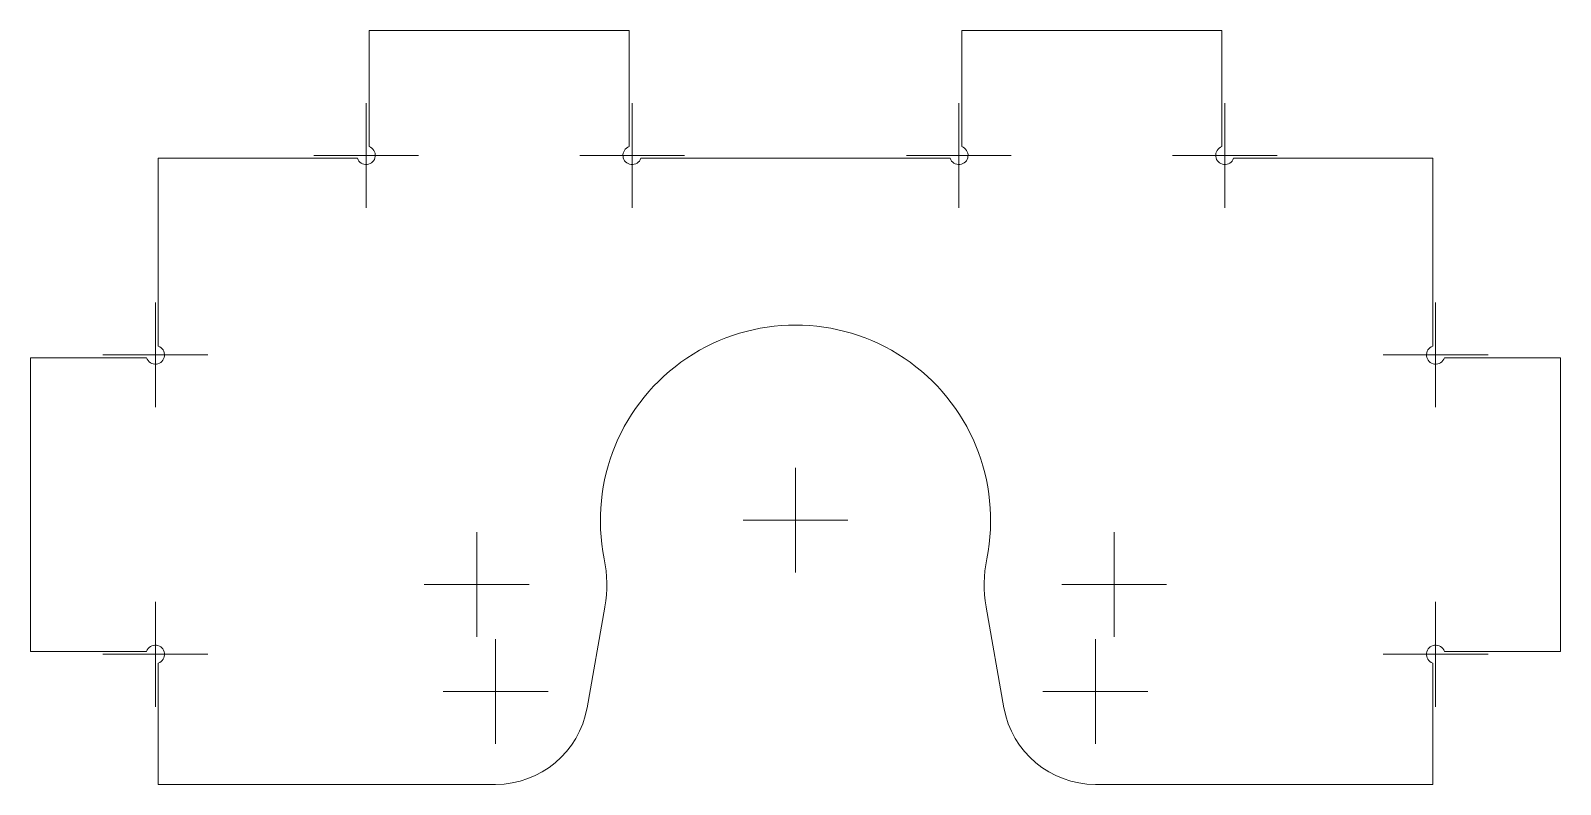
# Model space of a CAD drawing. Header units: millimetres. Extents: x 0.9 to 74, y 9.1 to 45.1.
import ezdxf

# ---------------------------------------------------------------- set-up
doc = ezdxf.new("R2010")
doc.units = ezdxf.units.MM

# ---------------------------------------------------------------- blocks, each defined once
blk = doc.blocks.new('SW_CENTERMARKSYMBOL_0')
at = {"color": 7, "linetype": 'Continuous', "lineweight": 0}
for q in [(0, 2.5), (-2.5, 0), (0, -2.5), (2.5, 0)]:
    blk.add_line((0, 0), q, dxfattribs=at)
blk = doc.blocks.new('SW_CENTERMARKSYMBOL_1')
at = {"color": 7, "linetype": 'Continuous', "lineweight": 0}
for q in [(0, 2.5), (-2.5, 0), (0, -2.5), (2.5, 0)]:
    blk.add_line((0, 0), q, dxfattribs=at)
blk = doc.blocks.new('SW_CENTERMARKSYMBOL_2')
at = {"color": 7, "linetype": 'Continuous', "lineweight": 0}
for q in [(0, 2.5), (-2.5, 0), (0, -2.5), (2.5, 0)]:
    blk.add_line((0, 0), q, dxfattribs=at)
blk = doc.blocks.new('SW_CENTERMARKSYMBOL_3')
at = {"color": 7, "linetype": 'Continuous', "lineweight": 0}
for q in [(0, 2.5), (-2.5, 0), (0, -2.5), (2.5, 0)]:
    blk.add_line((0, 0), q, dxfattribs=at)
blk = doc.blocks.new('SW_CENTERMARKSYMBOL_4')
at = {"color": 7, "linetype": 'Continuous', "lineweight": 0}
for q in [(0, 2.5), (-2.5, 0), (0, -2.5), (2.5, 0)]:
    blk.add_line((0, 0), q, dxfattribs=at)
blk = doc.blocks.new('SW_CENTERMARKSYMBOL_5')
at = {"color": 7, "linetype": 'Continuous', "lineweight": 0}
for q in [(0, 2.5), (-2.5, 0), (0, -2.5), (2.5, 0)]:
    blk.add_line((0, 0), q, dxfattribs=at)
blk = doc.blocks.new('SW_CENTERMARKSYMBOL_6')
at = {"color": 7, "linetype": 'Continuous', "lineweight": 0}
for q in [(0, 2.5), (-2.5, 0), (0, -2.5), (2.5, 0)]:
    blk.add_line((0, 0), q, dxfattribs=at)
blk = doc.blocks.new('SW_CENTERMARKSYMBOL_7')
at = {"color": 7, "linetype": 'Continuous', "lineweight": 0}
for q in [(0, 2.5), (-2.5, 0), (0, -2.5), (2.5, 0)]:
    blk.add_line((0, 0), q, dxfattribs=at)
blk = doc.blocks.new('SW_CENTERMARKSYMBOL_8')
at = {"color": 7, "linetype": 'Continuous', "lineweight": 0}
for q in [(0, 2.5), (-2.5, 0), (0, -2.5), (2.5, 0)]:
    blk.add_line((0, 0), q, dxfattribs=at)
blk = doc.blocks.new('SW_CENTERMARKSYMBOL_9')
at = {"color": 7, "linetype": 'Continuous', "lineweight": 0}
for q in [(0, 2.5), (-2.5, 0), (0, -2.5), (2.5, 0)]:
    blk.add_line((0, 0), q, dxfattribs=at)
blk = doc.blocks.new('SW_CENTERMARKSYMBOL_10')
at = {"color": 7, "linetype": 'Continuous', "lineweight": 0}
for q in [(0, 2.5), (-2.5, 0), (0, -2.5), (2.5, 0)]:
    blk.add_line((0, 0), q, dxfattribs=at)
blk = doc.blocks.new('SW_CENTERMARKSYMBOL_11')
at = {"color": 7, "linetype": 'Continuous', "lineweight": 0}
for q in [(0, 2.5), (-2.5, 0), (0, -2.5), (2.5, 0)]:
    blk.add_line((0, 0), q, dxfattribs=at)
blk = doc.blocks.new('SW_CENTERMARKSYMBOL_12')
at = {"color": 7, "linetype": 'Continuous', "lineweight": 0}
for q in [(0, 2.5), (-2.5, 0), (0, -2.5), (2.5, 0)]:
    blk.add_line((0, 0), q, dxfattribs=at)

msp = doc.modelspace()

# ---------------------------------------------------------------- linework, layer by layer
at = {"color": 7, "linetype": 'Continuous', "lineweight": 15}
for p, q in [((17.096, 45.076), (17.096, 39.536)), ((29.516, 45.076), (17.096, 45.076)), ((29.516, 39.536), (29.516, 45.076)), ((45.391, 45.076), (45.391, 39.536)), ((57.812, 45.076), (45.391, 45.076)), ((57.812, 39.536), (57.812, 45.076)), ((7.037, 38.98), (7.037, 30.011)), ((16.539, 38.98), (7.037, 38.98)), ((44.835, 38.98), (30.072, 38.98)), ((67.87, 38.98), (58.368, 38.98)), ((67.87, 30.011), (67.87, 38.98)), ((0.941, 29.455), (0.941, 15.447)), ((6.481, 29.455), (0.941, 29.455)), ((73.966, 29.455), (68.426, 29.455)), ((73.966, 15.447), (73.966, 29.455)), ((27.505, 12.759), (28.352, 17.564)), ((46.555, 17.564), (47.403, 12.759)), ((0.941, 15.447), (6.481, 15.447)), ((68.426, 15.447), (73.966, 15.447)), ((7.037, 14.89), (7.037, 9.097)), ((67.87, 9.097), (67.87, 14.89)), ((7.037, 9.097), (23.14, 9.097)), ((51.767, 9.097), (67.87, 9.097))]:
    msp.add_line(p, q, dxfattribs=at)
for centre, radius, start, end in [((16.956, 39.12), 0.439, 198.53713, 71.46287), ((29.656, 39.12), 0.439, 108.53713, 341.46287), ((45.251, 39.12), 0.439, 198.53713, 71.46287), ((57.951, 39.12), 0.439, 108.53713, 341.46287), ((37.454, 21.708), 9.313, 348.61209, 191.38791), ((6.897, 29.595), 0.439, 198.53713, 71.46287), ((68.01, 29.595), 0.439, 108.53713, 341.46287), ((22.236, 18.643), 6.21, 350, 11.38791), ((52.671, 18.643), 6.21, 168.61209, 190), ((6.897, 15.307), 0.439, 288.53713, 161.46287), ((68.01, 15.307), 0.439, 18.53713, 251.46287), ((23.14, 13.529), 4.432, 270, 350), ((51.767, 13.529), 4.432, 190, 270)]:
    msp.add_arc(centre, radius, start, end, dxfattribs=at)

# ---------------------------------------------------------------- block references
at = {"color": 7, "linetype": 'Continuous', "lineweight": 0}
for name, p in [('SW_CENTERMARKSYMBOL_11', (16.956, 39.12)), ('SW_CENTERMARKSYMBOL_10', (29.656, 39.12)), ('SW_CENTERMARKSYMBOL_9', (45.251, 39.12)), ('SW_CENTERMARKSYMBOL_8', (57.951, 39.12)), ('SW_CENTERMARKSYMBOL_12', (6.897, 29.595)), ('SW_CENTERMARKSYMBOL_7', (68.01, 29.595)), ('SW_CENTERMARKSYMBOL_3', (37.454, 21.708)), ('SW_CENTERMARKSYMBOL_2', (22.236, 18.643)), ('SW_CENTERMARKSYMBOL_4', (52.671, 18.643)), ('SW_CENTERMARKSYMBOL_0', (6.897, 15.307)), ('SW_CENTERMARKSYMBOL_6', (68.01, 15.307)), ('SW_CENTERMARKSYMBOL_1', (23.14, 13.529)), ('SW_CENTERMARKSYMBOL_5', (51.767, 13.529))]:
    msp.add_blockref(name, p, dxfattribs=at)

doc.saveas('drawing.dxf')
